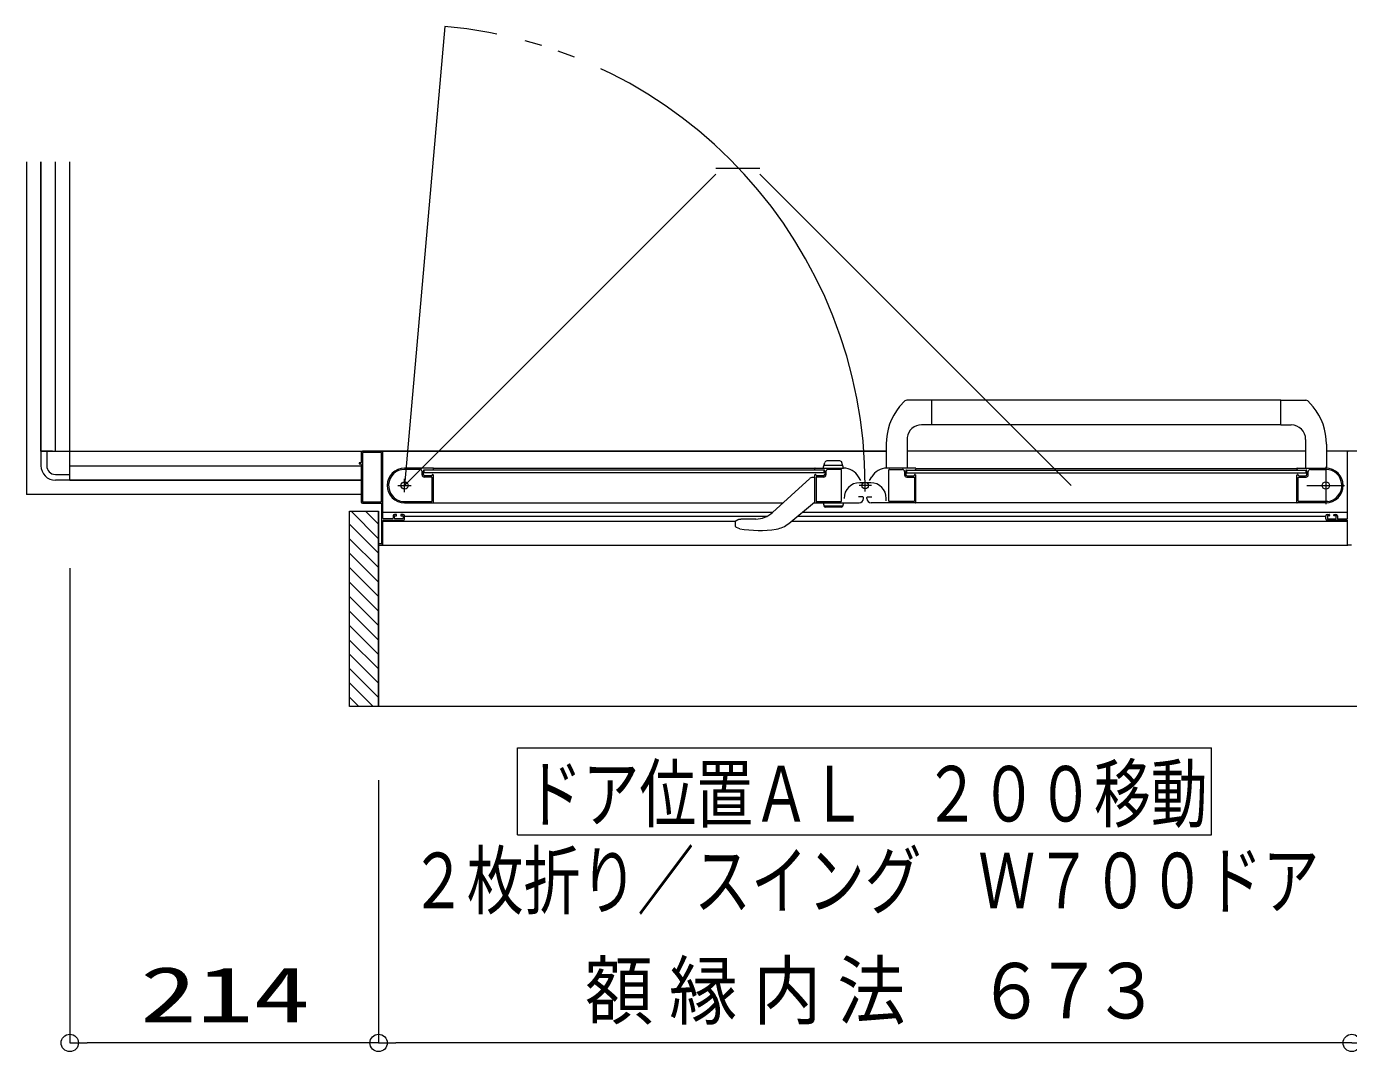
# Model space of a CAD drawing. Units: millimetres on the paper. Extents: x -305 to 305, y -152 to 152.
# Drawn here: x -28.93 to 16.78, y -68.17 to -32.75 of the extents above; entities that cross this region are included whole.
import ezdxf
from ezdxf.enums import TextEntityAlignment as Align

# ---------------------------------------------------------------- set-up
doc = ezdxf.new("R2010")
doc.units = ezdxf.units.MM
doc.linetypes.add('LONG_CHAIN', pattern=[21, 18, -1, 1, -1])
doc.linetypes.add('LONG_DOUBLE_CHAIN', pattern=[21.8, 18, -1, 0.6, -0.6, 0.6, -1])
doc.layers.add('0-0_0', color=7, linetype='Continuous', lineweight=9)
doc.layers.add('0-1_VIEW0001', color=7, linetype='Continuous', lineweight=9)
doc.styles.add('ＭＳ ゴシック', font='')
doc.styles.get('ＭＳ ゴシック').set_extended_font_data('MS Gothic')

# ---------------------------------------------------------------- blocks, each defined once
blk = doc.blocks.new('_ORIGIN')
at = {"layer": '0-0_0'}
blk.add_line((0, 0), (-1, 0), dxfattribs=at)
blk.add_circle((0, 0), 0.5, dxfattribs=at)

msp = doc.modelspace()

# ---------------------------------------------------------------- linework, layer by layer
at = {"layer": '0-1_VIEW0001', "linetype": 'LONG_DOUBLE_CHAIN'}
for p, q in [((-14.471, -32.748), (-15.859, -48.612)), ((-28.934, -37.427), (-28.934, -48.927)), ((-15.859, -48.612), (-5.099, -37.852)), ((-3.573, -37.652), (-5.099, -37.652)), ((7.188, -48.612), (-3.573, -37.852)), ((-17.359, -48.927), (-28.934, -48.927))]:
    msp.add_line(p, q, dxfattribs=at)
at = {"layer": '0-1_VIEW0001'}
for p, q in [((-28.434, -47.427), (-28.434, -37.427)), ((-28.434, -37.427), (-28.434, -47.427)), ((-27.934, -47.427), (-27.934, -37.427)), ((-27.434, -48.427), (-27.434, -37.427)), ((1.254, -45.887), (1.437, -45.689)), ((14.44, -45.662), (1.505, -45.662)), ((2.367, -46.517), (2.367, -45.662)), ((14.44, -46.517), (14.44, -45.662)), ((14.44, -45.662), (15.301, -45.662)), ((15.554, -45.888), (15.37, -45.689)), ((2.367, -46.517), (2.012, -46.517)), ((14.44, -46.512), (2.367, -46.512)), ((14.44, -46.517), (14.795, -46.517)), ((1.516, -46.948), (1.517, -48.002)), ((15.295, -47.017), (15.295, -48.012)), ((-28.434, -47.427), (0.79, -47.427)), ((-28.034, -47.427), (-28.434, -47.427)), ((-28.434, -47.427), (-28.434, -47.927)), ((-28.234, -47.427), (-28.234, -47.927)), ((-17.359, -47.477), (-17.359, -47.812)), ((-17.314, -47.487), (-17.314, -49.167)), ((0.79, -47.427), (-17.309, -47.427)), ((-16.674, -47.472), (-17.299, -47.472)), ((-16.659, -49.167), (-16.659, -47.487)), ((-16.609, -49.747), (-16.609, -47.452)), ((0.791, -47.184), (0.788, -48.002)), ((15.291, -47.427), (1.516, -47.427)), ((16.016, -47.184), (16.019, -48.002)), ((17.443, -47.427), (16.017, -47.427)), ((16.741, -49.747), (16.741, -47.452)), ((-27.434, -47.927), (-17.359, -47.927)), ((-17.434, -47.837), (-17.434, -47.857)), ((-17.374, -47.827), (-17.424, -47.827)), ((-17.424, -47.867), (-17.374, -47.867)), ((-17.359, -47.882), (-17.359, -49.177)), ((-1.385, -48.012), (-1.333, -47.817)), ((-1.358, -47.912), (-0.711, -47.912)), ((-0.809, -47.762), (-1.26, -47.762)), ((-0.685, -48.012), (-0.737, -47.817)), ((-27.934, -48.227), (-27.434, -48.227)), ((-27.434, -48.427), (-27.934, -48.427)), ((-27.434, -48.427), (-27.434, -48.027)), ((-27.434, -48.427), (-17.359, -48.427)), ((-17.359, -48.427), (-27.434, -48.427)), ((-14.874, -48.012), (-15.859, -48.012)), ((-15.329, -48.057), (-15.859, -48.057)), ((-15.254, -48.247), (-15.254, -48.132)), ((-15.209, -48.227), (-15.209, -48.102)), ((-1.359, -48.077), (-15.184, -48.077)), ((-15.184, -48.177), (-15.184, -48.077)), ((-1.359, -48.177), (-15.184, -48.177)), ((-14.919, -48.322), (-15.179, -48.322)), ((-14.934, -48.277), (-15.159, -48.277)), ((-14.909, -49.152), (-14.909, -48.332)), ((-14.888, -48.237), (-14.894, -48.237)), ((-14.88, -48.075), (-14.866, -48.066)), ((-14.866, -48.248), (-14.88, -48.239)), ((-1.684, -48.027), (-14.859, -48.027)), ((-14.859, -48.053), (-14.859, -48.027)), ((-14.859, -49.202), (-14.859, -48.26)), ((-1.846, -48.366), (-3.134, -49.544)), ((-1.684, -48.337), (-1.775, -48.337)), ((-1.684, -48.027), (-1.684, -48.053)), ((-1.684, -48.26), (-1.684, -49.202)), ((-1.677, -48.066), (-1.663, -48.075)), ((-1.663, -48.239), (-1.677, -48.248)), ((-1.669, -48.012), (-0.683, -48.012)), ((-1.649, -48.237), (-1.655, -48.237)), ((-1.634, -48.337), (-1.634, -49.152)), ((-1.369, -48.322), (-1.619, -48.322)), ((-1.384, -48.277), (-1.609, -48.277)), ((-1.359, -48.077), (-1.359, -48.177)), ((-1.334, -48.102), (-1.334, -48.227)), ((-1.294, -48.132), (-1.294, -48.247)), ((-0.769, -48.057), (-1.219, -48.057)), ((-0.754, -49.152), (-0.754, -48.072)), ((-0.088, -48.442), (-0.163, -48.312)), ((0.22, -48.442), (0.295, -48.312)), ((1.801, -48.012), (0.815, -48.012)), ((0.886, -49.152), (0.886, -48.072)), ((0.901, -48.057), (1.351, -48.057)), ((1.426, -48.132), (1.426, -48.247)), ((1.466, -48.102), (1.466, -48.227)), ((1.491, -48.077), (1.491, -48.177)), ((1.491, -48.077), (15.316, -48.077)), ((1.491, -48.177), (15.316, -48.177)), ((1.501, -48.322), (1.751, -48.322)), ((1.516, -48.277), (1.741, -48.277)), ((1.766, -48.337), (1.766, -49.152)), ((1.781, -48.237), (1.787, -48.237)), ((1.809, -48.066), (1.795, -48.075)), ((1.795, -48.239), (1.809, -48.248)), ((1.816, -48.027), (14.991, -48.027)), ((1.816, -48.027), (1.816, -48.053)), ((1.816, -49.212), (1.816, -48.26)), ((14.991, -48.053), (14.991, -48.027)), ((14.991, -49.202), (14.991, -48.26)), ((15.012, -48.075), (14.998, -48.066)), ((14.998, -48.248), (15.012, -48.239)), ((15.006, -48.012), (15.991, -48.012)), ((15.02, -48.237), (15.026, -48.237)), ((15.041, -49.152), (15.041, -48.332)), ((15.051, -48.322), (15.311, -48.322)), ((15.066, -48.277), (15.291, -48.277)), ((15.316, -48.177), (15.316, -48.077)), ((15.341, -48.227), (15.341, -48.102)), ((15.386, -48.247), (15.386, -48.132)), ((15.461, -48.057), (15.991, -48.057)), ((0.256, -48.518), (-0.124, -48.518)), ((-17.309, -49.227), (-16.674, -49.227)), ((-17.299, -49.182), (-16.674, -49.182)), ((-16.659, -49.242), (-16.659, -50.612)), ((-15.933, -49.162), (-14.919, -49.162)), ((-15.859, -49.212), (-2.771, -49.212)), ((-2.579, -49.925), (-1.684, -49.187)), ((-1.714, -49.212), (-0.144, -49.212)), ((-1.624, -49.162), (-0.764, -49.162)), ((-1.385, -49.212), (-1.351, -49.336)), ((-1.358, -49.312), (-0.711, -49.312)), ((-0.752, -49.362), (-1.318, -49.362)), ((-0.019, -49.007), (-0.169, -49.007)), ((0.006, -49.062), (0.006, -49.032)), ((0.126, -49.062), (0.126, -49.032)), ((0.151, -49.007), (0.301, -49.007)), ((1.847, -49.212), (0.276, -49.212)), ((0.796, -49.138), (0.796, -49.058)), ((1.756, -49.162), (0.896, -49.162)), ((15.991, -49.212), (1.816, -49.212)), ((16.065, -49.162), (15.051, -49.162)), ((-16.759, -50.452), (-17.709, -49.502)), ((-16.759, -49.952), (-17.209, -49.502)), ((-16.759, -56.252), (-16.759, -49.502)), ((-16.609, -49.533), (-3.122, -49.533)), ((-16.274, -49.762), (-16.594, -49.762)), ((-16.594, -49.812), (-15.909, -49.812)), ((-16.259, -49.662), (-16.259, -49.747)), ((-16.214, -49.747), (-16.214, -49.677)), ((-16.154, -49.612), (-16.209, -49.612)), ((-16.199, -49.662), (-16.154, -49.662)), ((-15.929, -49.762), (-16.199, -49.762)), ((-16.139, -49.647), (-16.139, -49.627)), ((-15.989, -49.627), (-15.989, -49.647)), ((-15.909, -49.612), (-15.974, -49.612)), ((-15.974, -49.662), (-15.929, -49.662)), ((-15.914, -49.677), (-15.914, -49.747)), ((-15.859, -49.762), (-15.859, -49.662)), ((-15.859, -49.673), (-3.319, -49.673)), ((-3.718, -49.771), (-4.237, -49.771)), ((-2.274, -49.673), (15.991, -49.673)), ((-2.104, -49.533), (16.741, -49.533)), ((15.991, -49.762), (15.991, -49.662)), ((16.041, -49.612), (16.106, -49.612)), ((16.726, -49.812), (16.041, -49.812)), ((16.046, -49.677), (16.046, -49.747)), ((16.106, -49.662), (16.061, -49.662)), ((16.061, -49.762), (16.331, -49.762)), ((16.121, -49.627), (16.121, -49.647)), ((16.271, -49.647), (16.271, -49.627)), ((16.286, -49.612), (16.341, -49.612)), ((16.331, -49.662), (16.286, -49.662)), ((16.346, -49.747), (16.346, -49.677)), ((16.391, -49.662), (16.391, -49.747)), ((16.406, -49.762), (16.726, -49.762)), ((-16.759, -50.952), (-17.759, -49.952)), ((-16.609, -50.662), (-16.609, -49.827)), ((-16.609, -49.85), (-4.434, -49.85)), ((-4.434, -49.909), (-4.434, -49.991)), ((-4.421, -50.033), (-4.421, -50.033)), ((-4.421, -50.033), (-4.386, -50.061)), ((-4.399, -49.832), (-4.401, -49.834)), ((-4.271, -50.105), (-4.386, -50.061)), ((-2.489, -49.85), (16.741, -49.85)), ((16.741, -50.662), (16.741, -49.827)), ((-16.759, -51.452), (-17.759, -50.452)), ((-16.674, -50.627), (-16.744, -50.627)), ((-16.744, -50.677), (-16.624, -50.677)), ((-16.609, -50.677), (16.741, -50.677)), ((16.876, -50.677), (16.756, -50.677)), ((-16.759, -51.952), (-17.759, -50.952)), ((-27.434, -51.467), (-27.434, -67.875)), ((-16.759, -52.452), (-17.759, -51.452)), ((-16.759, -52.952), (-17.759, -51.952)), ((-16.759, -53.452), (-17.759, -52.452)), ((-16.759, -53.952), (-17.759, -52.952)), ((-16.759, -54.452), (-17.759, -53.452)), ((-16.759, -54.952), (-17.759, -53.952)), ((-16.759, -55.447), (-17.759, -54.447)), ((-16.759, -55.942), (-17.759, -54.942)), ((-16.944, -56.252), (-17.759, -55.437)), ((-17.439, -56.252), (-17.759, -55.932)), ((17.84, -56.252), (-17.759, -56.252)), ((-11.96, -60.683), (-11.96, -57.683)), ((-11.96, -57.683), (12.04, -57.683)), ((12.04, -60.683), (12.04, -57.683)), ((-16.759, -58.792), (-16.759, -67.875)), ((-16.759, -58.792), (-16.759, -67.875)), ((-11.96, -60.683), (12.04, -60.683)), ((-17.359, -67.875), (-26.834, -67.875)), ((16.291, -67.875), (-16.159, -67.875))]:
    msp.add_line(p, q, dxfattribs=at)
at = {"layer": '0-1_VIEW0001', "linetype": 'LONG_CHAIN'}
for p, q in [((15.991, -47.962), (15.991, -49.262)), ((-15.859, -48.842), (-15.859, -48.382)), ((0.066, -48.824), (0.066, -48.433)), ((-16.089, -48.612), (-15.629, -48.612)), ((0.279, -48.612), (-0.146, -48.612)), ((15.341, -48.612), (16.641, -48.612))]:
    msp.add_line(p, q, dxfattribs=at)
at = {"layer": '0-1_VIEW0001', "color": 5}
msp.add_line((-16.759, -49.502), (-16.759, -56.252), dxfattribs=at)
at = {"layer": '0-1_VIEW0001'}
for points in [[(-1.385, -49.212), (-0.685, -49.212), (-0.718, -49.336)], [(-17.759, -56.252), (-17.759, -49.502), (-16.759, -49.502)], [(-4.398, -49.832), (-4.397, -49.831), (-4.396, -49.83), (-4.395, -49.83), (-4.394, -49.829), (-4.393, -49.828), (-4.392, -49.827), (-4.39, -49.825), (-4.389, -49.824), (-4.387, -49.823), (-4.386, -49.822), (-4.385, -49.821), (-4.383, -49.82), (-4.382, -49.819), (-4.38, -49.818), (-4.379, -49.817), (-4.377, -49.816), (-4.376, -49.815), (-4.374, -49.814), (-4.373, -49.813), (-4.37, -49.811), (-4.366, -49.809), (-4.363, -49.807), (-4.36, -49.805), (-4.357, -49.803), (-4.353, -49.801), (-4.349, -49.799), (-4.346, -49.797), (-4.342, -49.795), (-4.338, -49.793), (-4.334, -49.792), (-4.331, -49.79), (-4.327, -49.788), (-4.323, -49.787), (-4.319, -49.786), (-4.315, -49.784), (-4.311, -49.783), (-4.307, -49.781), (-4.303, -49.78), (-4.298, -49.779)], [(-4.298, -49.779), (-4.294, -49.778), (-4.29, -49.777), (-4.286, -49.776), (-4.282, -49.775), (-4.277, -49.774), (-4.273, -49.774), (-4.269, -49.773), (-4.264, -49.773), (-4.26, -49.772), (-4.255, -49.772), (-4.253, -49.771), (-4.251, -49.771), (-4.249, -49.771), (-4.247, -49.771), (-4.245, -49.771), (-4.243, -49.771), (-4.241, -49.771), (-4.238, -49.771), (-4.236, -49.771), (-4.234, -49.771)], [(-4.434, -49.991), (-4.434, -49.993), (-4.434, -49.995), (-4.433, -49.997), (-4.433, -50), (-4.433, -50.002), (-4.432, -50.004), (-4.432, -50.006), (-4.432, -50.009), (-4.431, -50.011), (-4.431, -50.013), (-4.43, -50.015), (-4.429, -50.017), (-4.429, -50.02), (-4.428, -50.022), (-4.427, -50.024), (-4.426, -50.026), (-4.425, -50.028), (-4.424, -50.03), (-4.422, -50.032), (-4.421, -50.033)]]:
    msp.add_lwpolyline(points, dxfattribs=at)
for centre, radius in [((-15.859, -48.612), 0.125), ((0.066, -48.612), 0.113), ((15.991, -48.612), 0.125)]:
    msp.add_circle(centre, radius, dxfattribs=at)
at = {"layer": '0-1_VIEW0001', "linetype": 'LONG_DOUBLE_CHAIN'}
msp.add_arc((-15.859, -48.612), 15.925, 0, 85, dxfattribs=at)
at = {"layer": '0-1_VIEW0001'}
for centre, radius, start, end in [((1.506, -45.762), 0.1, 90, 133.4724), ((15.301, -45.762), 0.1, 46.5276, 90), ((2.861, -47.192), 2.07, 140.9419, 179.8), ((13.946, -47.192), 2.07, 0.2, 39.0242), ((2.012, -47.017), 0.5, 90, 172.0444), ((14.795, -47.017), 0.5, 0, 90), ((-17.309, -47.477), 0.05, 90, 180), ((-17.299, -47.487), 0.015, 90, 180), ((-16.674, -47.487), 0.015, 0, 90), ((-16.634, -47.452), 0.025, 0, 90), ((16.766, -47.452), 0.025, 90, 180), ((-27.934, -47.927), 0.5, 180, 270), ((-27.934, -47.927), 0.3, 180, 270), ((-17.424, -47.837), 0.01, 90, 180), ((-17.424, -47.857), 0.01, 180, 270), ((-17.374, -47.812), 0.015, 270, 0), ((-17.374, -47.882), 0.015, 0, 90), ((-1.26, -47.837), 0.075, 90, 165), ((-0.809, -47.837), 0.075, 15, 90), ((-15.859, -48.612), 0.6, 90, 270), ((-15.859, -48.612), 0.555, 90, 262.2329), ((-15.329, -48.132), 0.075, 0, 90), ((-15.179, -48.247), 0.075, 180, 270), ((-15.184, -48.102), 0.025, 90, 180), ((-15.159, -48.227), 0.05, 180, 270), ((-14.934, -48.252), 0.025, 270, 0), ((-14.919, -48.332), 0.01, 0, 90), ((-14.894, -48.252), 0.015, 90, 180), ((-14.888, -48.062), 0.015, 270, 300.9638), ((-14.888, -48.252), 0.015, 59.0362, 90), ((-14.874, -48.027), 0.015, 0, 90), ((-14.874, -48.053), 0.015, 300.9638, 0), ((-14.874, -48.26), 0.015, 0, 59.0362), ((-1.775, -48.437), 0.1, 90, 132.4362), ((-1.669, -48.027), 0.015, 90, 180), ((-1.669, -48.053), 0.015, 180, 239.0362), ((-1.669, -48.26), 0.015, 120.9638, 180), ((-1.655, -48.062), 0.015, 239.0362, 270), ((-1.655, -48.252), 0.015, 90, 120.9638), ((-1.649, -48.252), 0.015, 0, 90), ((-1.609, -48.252), 0.025, 180, 270), ((-1.619, -48.337), 0.015, 90, 180), ((-1.384, -48.227), 0.05, 270, 0), ((-1.369, -48.247), 0.075, 270, 0), ((-1.359, -48.102), 0.025, 0, 90), ((-1.219, -48.132), 0.075, 90, 180), ((-0.769, -48.072), 0.015, 0, 90), ((-0.683, -48.612), 0.6, 30, 90), ((0.815, -48.612), 0.6, 90, 150), ((0.901, -48.072), 0.015, 90, 180), ((1.351, -48.132), 0.075, 0, 90), ((1.501, -48.247), 0.075, 180, 270), ((1.491, -48.102), 0.025, 90, 180), ((1.516, -48.227), 0.05, 180, 270), ((1.741, -48.252), 0.025, 270, 0), ((1.751, -48.337), 0.015, 0, 90), ((1.781, -48.252), 0.015, 90, 180), ((1.787, -48.062), 0.015, 270, 300.9638), ((1.787, -48.252), 0.015, 59.0362, 90), ((1.801, -48.027), 0.015, 0, 90), ((1.801, -48.053), 0.015, 300.9638, 0), ((1.801, -48.26), 0.015, 0, 59.0362), ((15.006, -48.027), 0.015, 90, 180), ((15.006, -48.053), 0.015, 180, 239.0362), ((15.006, -48.26), 0.015, 120.9638, 180), ((15.02, -48.062), 0.015, 239.0362, 270), ((15.02, -48.252), 0.015, 90, 120.9638), ((15.026, -48.252), 0.015, 0, 90), ((15.066, -48.252), 0.025, 180, 270), ((15.051, -48.332), 0.01, 90, 180), ((15.291, -48.227), 0.05, 270, 0), ((15.311, -48.247), 0.075, 270, 0), ((15.316, -48.102), 0.025, 0, 90), ((15.461, -48.132), 0.075, 90, 180), ((15.991, -48.612), 0.6, 270, 90), ((15.991, -48.612), 0.555, 277.7671, 90), ((-0.124, -49.058), 0.54, 90, 180), ((0.256, -49.058), 0.54, 0, 90), ((-17.309, -49.177), 0.05, 180, 270), ((-17.299, -49.167), 0.015, 180, 270), ((-16.674, -49.167), 0.015, 270, 0), ((-16.674, -49.242), 0.015, 0, 90), ((-15.933, -49.152), 0.01, 262.2329, 270), ((-15.759, -49.197), 0.015, 270, 272.6935), ((-14.919, -49.152), 0.01, 270, 0), ((-14.869, -49.202), 0.01, 270, 0), ((-1.674, -49.202), 0.01, 180, 270), ((-1.624, -49.152), 0.01, 180, 270), ((-1.318, -49.327), 0.035, 195, 270), ((-0.764, -49.152), 0.01, 270, 0), ((-0.752, -49.327), 0.035, 270, 345), ((-0.144, -49.062), 0.15, 270, 0), ((-0.019, -49.032), 0.025, 0, 90), ((0.151, -49.032), 0.025, 90, 180), ((0.276, -49.062), 0.15, 180, 270), ((0.896, -49.152), 0.01, 180, 270), ((1.756, -49.152), 0.01, 270, 0), ((1.806, -49.202), 0.01, 270, 0), ((15.001, -49.202), 0.01, 180, 270), ((15.051, -49.152), 0.01, 180, 270), ((16.065, -49.152), 0.01, 270, 277.7671), ((-16.594, -49.747), 0.015, 180, 270), ((-16.594, -49.827), 0.015, 90, 180), ((-16.274, -49.747), 0.015, 270, 0), ((-16.209, -49.662), 0.05, 90, 180), ((-16.199, -49.677), 0.015, 90, 180), ((-16.199, -49.747), 0.015, 180, 270), ((-16.154, -49.627), 0.015, 0, 90), ((-16.154, -49.647), 0.015, 270, 0), ((-15.974, -49.627), 0.015, 90, 180), ((-15.974, -49.647), 0.015, 180, 270), ((-15.929, -49.677), 0.015, 0, 90), ((-15.929, -49.747), 0.015, 270, 0), ((-15.909, -49.662), 0.05, 0, 90), ((-15.909, -49.762), 0.05, 270, 0), ((-3.718, -48.906), 0.865, 270, 312.4362), ((16.041, -49.662), 0.05, 90, 180), ((16.041, -49.762), 0.05, 180, 270), ((16.061, -49.677), 0.015, 90, 180), ((16.061, -49.747), 0.015, 180, 270), ((16.106, -49.627), 0.015, 0, 90), ((16.106, -49.647), 0.015, 270, 0), ((16.286, -49.627), 0.015, 90, 180), ((16.286, -49.647), 0.015, 180, 270), ((16.331, -49.677), 0.015, 0, 90), ((16.331, -49.747), 0.015, 270, 0), ((16.341, -49.662), 0.05, 0, 90), ((16.406, -49.747), 0.015, 180, 270), ((16.726, -49.747), 0.015, 270, 0), ((16.726, -49.827), 0.015, 0, 90), ((-4.334, -49.909), 0.1, 131.8103, 180), ((-3.599, -46.497), 3.67, 259.4547, 279.2884), ((-3.152, -49.231), 0.9, 279.2884, 309.5), ((-16.744, -50.642), 0.015, 90, 180), ((-16.744, -50.662), 0.015, 180, 270), ((-16.674, -50.612), 0.015, 270, 0), ((-16.624, -50.662), 0.015, 270, 0), ((16.756, -50.662), 0.015, 180, 270)]:
    msp.add_arc(centre, radius, start, end, dxfattribs=at)

# ---------------------------------------------------------------- block references
at = {"layer": '0-1_VIEW0001', "xscale": 0.6, "yscale": 0.6, "rotation": 180}
for p in [(-27.434, -67.875), (-16.759, -67.875), (16.891, -67.875)]:
    msp.add_blockref('_ORIGIN', p, dxfattribs=at)
at = {"layer": '0-1_VIEW0001', "xscale": 0.6, "yscale": 0.6}
for p in [(-16.759, -67.875), (16.891, -67.875)]:
    msp.add_blockref('_ORIGIN', p, dxfattribs=at)

# ---------------------------------------------------------------- texts
at = {"layer": '0-1_VIEW0001', "style": 'ＭＳ ゴシック'}
for s, width, p in [('ドア位置ＡＬ\u3000２００移動', 0.75, (-11.674, -60.802)), ('２枚折り／スイング\u3000Ｗ７００ドア', 0.75, (-15.674, -63.8)), ('額', 0.9, (-9.622, -67.609)), ('縁', 0.9, (-6.714, -67.609)), ('内', 0.9, (-3.806, -67.609)), ('法', 0.9, (-0.898, -67.609)), ('214', 1.5, (-25.006, -67.736)), ('６', 0.9, (3.942, -67.609)), ('７', 0.9, (5.93, -67.609)), ('３', 0.9, (7.918, -67.609))]:
    msp.add_text(s, height=1.921, dxfattribs=dict(at, width=width)).set_placement(p, align=Align.BOTTOM_LEFT)

doc.saveas('drawing.dxf')
